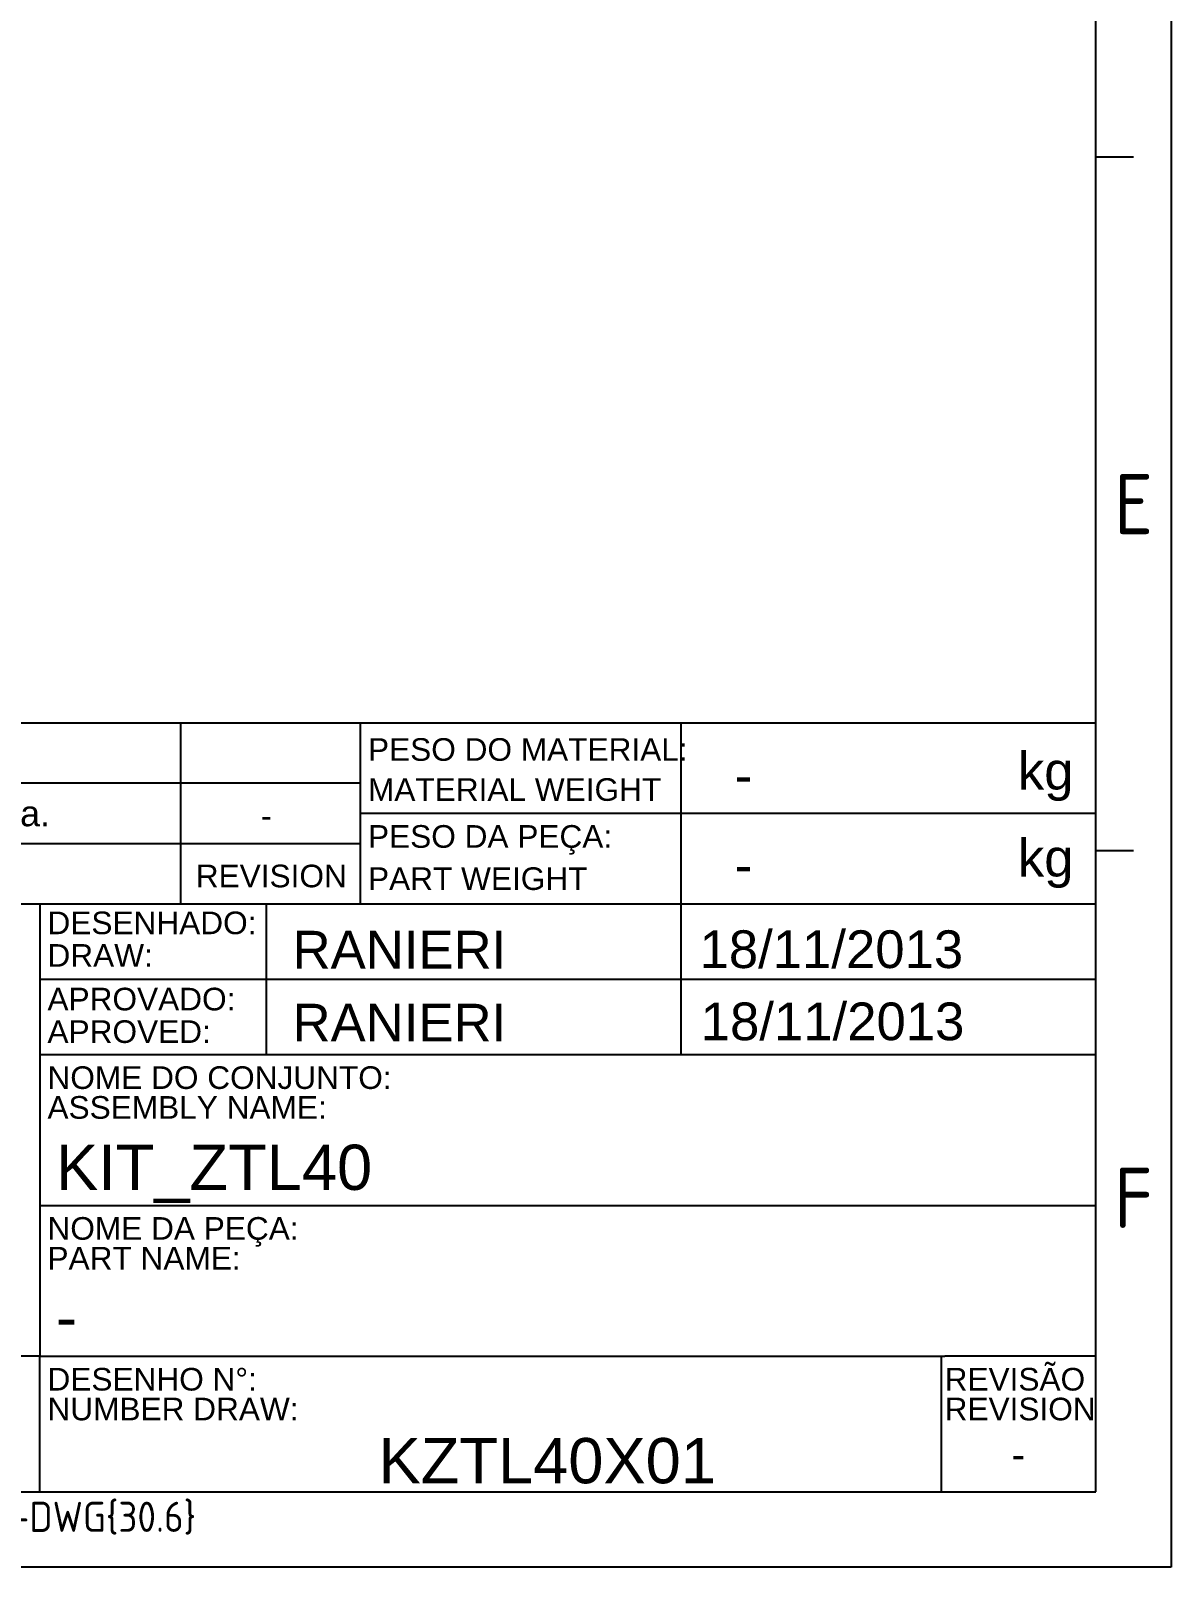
# Model space of a CAD drawing. Header units: millimetres. Extents: x 4510 to 4691, y 1198 to 1451.
# Drawn here: x 4623.3 to 4691.3, y 1197.9 to 1289.6 of the extents above; entities that cross this region are included whole.
import ezdxf
from ezdxf.enums import TextEntityAlignment as Align

# ---------------------------------------------------------------- set-up
doc = ezdxf.new("R2010")
doc.units = ezdxf.units.MM
doc.styles.add('ACISOTS', font='isocp.shx', dxfattribs={"height": 1})
doc.styles.get("Standard").update_dxf_attribs({"font": 'arial.ttf'})

msp = doc.modelspace()

# ---------------------------------------------------------------- linework, layer by layer
at = {"color": 135, "lineweight": 25}
for p, q in [((4691.331, 1450.801), (4691.331, 1197.901)), ((4689.081, 1282.051), (4686.831, 1282.051)), ((4689.081, 1240.651), (4686.831, 1240.651)), ((4691.331, 1197.901), (4510.431, 1197.901))]:
    msp.add_line(p, q, dxfattribs=at)
for p, q in [((4686.831, 1202.401), (4686.831, 1446.301)), ((4528.431, 1248.301), (4686.831, 1248.301)), ((4528.431, 1248.301), (4642.954, 1248.301)), ((4632.248, 1237.501), (4632.248, 1248.301)), ((4642.954, 1237.501), (4642.954, 1248.301)), ((4662.081, 1248.301), (4662.081, 1242.901)), ((4686.831, 1202.401), (4686.831, 1248.301)), ((4642.954, 1244.701), (4528.431, 1244.701)), ((4642.954, 1242.901), (4686.831, 1242.901)), ((4662.081, 1242.901), (4662.081, 1237.501)), ((4528.431, 1241.101), (4642.954, 1241.101)), ((4528.431, 1237.501), (4623.831, 1237.501)), ((4623.831, 1237.501), (4623.831, 1220.401)), ((4623.831, 1237.501), (4686.831, 1237.501)), ((4637.331, 1237.501), (4637.331, 1228.501)), ((4662.081, 1237.501), (4662.081, 1228.501)), ((4623.831, 1233.001), (4686.831, 1233.001)), ((4623.831, 1228.501), (4686.831, 1228.501)), ((4623.831, 1220.401), (4623.831, 1210.501)), ((4623.831, 1219.501), (4686.831, 1219.501)), ((4623.831, 1210.501), (4528.431, 1210.501)), ((4623.831, 1202.401), (4623.831, 1210.501)), ((4623.831, 1210.501), (4677.831, 1210.501)), ((4677.609, 1210.501), (4677.609, 1202.401)), ((4686.831, 1210.501), (4677.831, 1210.501)), ((4528.431, 1202.401), (4686.831, 1202.401)), ((4528.431, 1202.401), (4686.831, 1202.401))]:
    msp.add_line(p, q)

# ---------------------------------------------------------------- texts
at = {"color": 135, "lineweight": 25, "style": 'ACISOTS'}
for s, p in [('E', (4689.081, 1261.351)), ('F', (4689.081, 1219.951))]:
    msp.add_text(s, height=3.6, dxfattribs=at).set_placement(p, align=Align.MIDDLE)
for s, height, p in [('PESO DO MATERIAL:', 1.35, (4643.407, 1246.032)), ('kg', 2.25, (4682.18, 1244.306)), ('MATERIAL WEIGHT', 1.35, (4643.407, 1243.641)), ('Alterações de dimensão solicitadas por Bruno confome e-mail da mesma data. ', 1.53071, (4549.801, 1242.126)), ('-', 1.35, (4637.027, 1242.082)), ('PESO DA PEÇA:', 1.35, (4643.407, 1240.843)), ('kg', 2.25, (4682.18, 1239.115)), ('REVISION', 1.35, (4633.132, 1238.482)), ('PART WEIGHT', 1.35, (4643.407, 1238.324)), ('DESENHADO:', 1.35, (4624.284, 1235.684)), ('DRAW:', 1.35, (4624.284, 1233.742)), ('APROVADO:', 1.35, (4624.284, 1231.137)), ('APROVED:', 1.35, (4624.284, 1229.195)), ('NOME DO CONJUNTO:', 1.35, (4624.284, 1226.449)), ('ASSEMBLY NAME:', 1.35, (4624.284, 1224.671)), ('NOME DA PEÇA:', 1.35, (4624.284, 1217.449)), ('PART NAME:', 1.35, (4624.284, 1215.671)), ('DESENHO N%%d:', 1.35, (4624.284, 1208.449)), ('REVISÃO', 1.35, (4677.81, 1208.449)), ('NUMBER DRAW:', 1.35, (4624.284, 1206.671)), ('REVISION', 1.35, (4677.81, 1206.671))]:
    msp.add_text(s, height=height).set_placement(p)
for p in [(4665.286, 1245.176), (4665.286, 1239.821)]:
    msp.add_attdef('-', text='', height=2.25).set_placement(p, align=Align.MIDDLE_LEFT)
for tag, p, height in [('RANIERI', (4638.908, 1233.636), 2.25), ('18/11/2013', (4663.187, 1233.662), 2.25), ('18/11/2013', (4663.259, 1229.356), 2.25), ('RANIERI', (4638.906, 1229.282), 2.25), ('KIT_ZTL40', (4624.792, 1220.423), 2.7), ('-', (4624.792, 1211.492), 2.7), ('KZTL40X01', (4644.039, 1202.914), 2.7)]:
    msp.add_attdef(tag, p, '', height=height)
msp.add_attdef('-', text='', height=1.76).set_placement((4682.204, 1204.642), align=Align.MIDDLE_CENTER)
at = {"color": 135, "style": 'ACISOTS'}
msp.add_attdef('GEN-TITLE-DWG{30.6}', (4611.684, 1200.013), '', height=1.8, dxfattribs=at)

doc.saveas('drawing.dxf')
